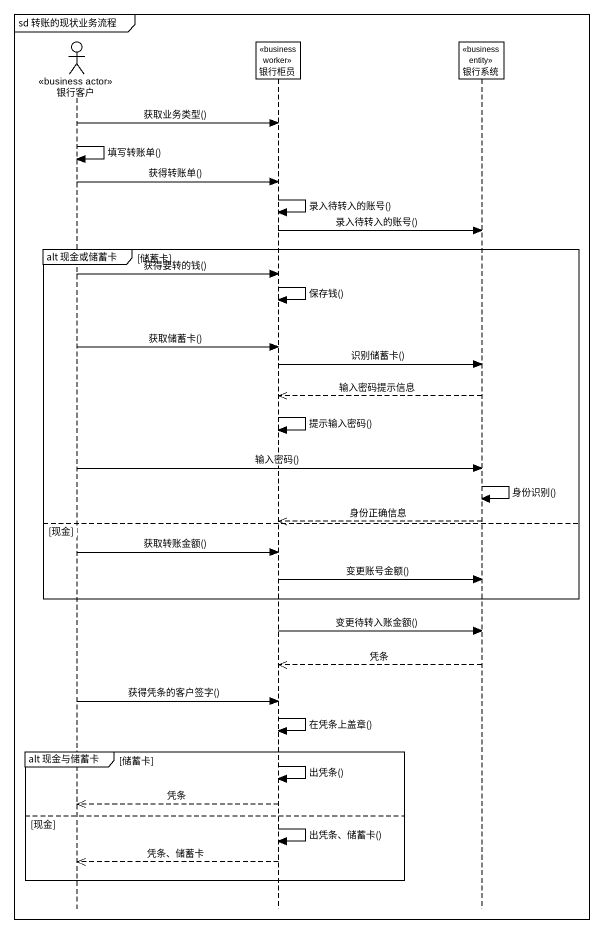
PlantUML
@startuml
mainframe sd 转账的现状业务流程
hide footbox
actor 银行客户 <<business actor>>
participant 银行柜员 <<business worker>>
participant 银行系统 <<business entity>>

银行客户 -> 银行柜员 : 获取业务类型()
银行客户 -> 银行客户 : 填写转账单()
银行客户 -> 银行柜员 : 获得转账单()
银行柜员 -> 银行柜员 : 录入待转入的账号()
银行柜员 -> 银行系统 : 录入待转入的账号()
group alt 现金或储蓄卡 [储蓄卡]
  银行客户 -> 银行柜员 : 获得要转的钱()
  银行柜员 -> 银行柜员 : 保存钱()
  银行客户 -> 银行柜员 : 获取储蓄卡()
  银行柜员 -> 银行系统 : 识别储蓄卡()
  银行系统 -->> 银行柜员 : 输入密码提示信息
  银行柜员 -> 银行柜员 : 提示输入密码()
  银行客户 -> 银行系统 : 输入密码()
  银行系统 -> 银行系统 : 身份识别()
  银行系统 -->> 银行柜员 : 身份正确信息
else 现金
  银行客户 -> 银行柜员 : 获取转账金额()
  银行柜员 -> 银行系统 : 变更账号金额()
end
银行柜员 -> 银行系统 : 变更待转入账金额()
银行系统 -->> 银行柜员 : 凭条
银行客户 -> 银行柜员 : 获得凭条的客户签字()
银行柜员 -> 银行柜员 : 在凭条上盖章()
group alt 现金与储蓄卡 [储蓄卡]
  银行柜员 -> 银行柜员 : 出凭条()
  银行柜员 -->> 银行客户 : 凭条
else 现金
  银行柜员 -> 银行柜员 : 出凭条、储蓄卡()
  银行柜员 -->> 银行客户 : 凭条、储蓄卡
end
@enduml
